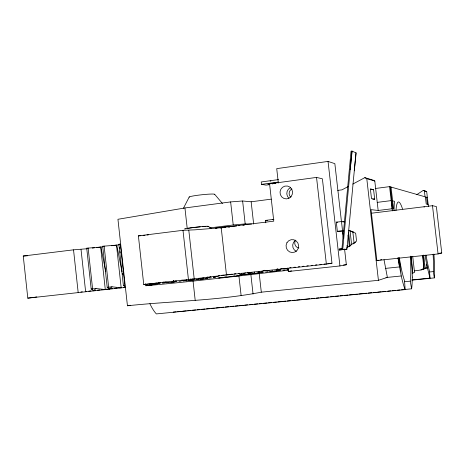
<?xml version="1.0" encoding="UTF-8"?>
<svg xmlns="http://www.w3.org/2000/svg" width="465" height="465" viewBox="0 0 465 465"><rect width="100%" height="100%" fill="white"/><g stroke="black" fill="none" stroke-linecap="round" stroke-linejoin="round"><path stroke-width="0.7" d="M420.912 269.915L423.929 269.066L423.929 264.666L422.854 255.366M351.935 151.09L342.722 249.612L339.264 250.001L339.159 249.112L341.932 248.798L351.046 151.218L351.935 151.09L356.132 152.892L354.278 170.8M352.11 151.166L350.215 169.475M343.548 249.542L346.937 249.159L355.963 152.822M241.812 273.234L241.591 274.867L245.346 272.85M239.469 275.094L258.999 272.99L259.4 271.328M264.974 270.363L272.275 271.56L276.611 271.089L277.402 268.834M183.413 208.262L189.267 196.928M96.005 288.521L93.436 290.84L91.745 288.98L91.192 289.096L86.728 248.211L100.655 247.084L105.299 289.561L96.005 288.521L91.192 289.096M107.206 287.358L107.688 287.254L109.176 289.143L111.995 286.783L121.173 287.852L116.488 245.142L102.707 246.247L107.206 287.358L111.995 286.783M159.507 282.522L157.449 283.941L152.072 284.202M346.408 248.072L356.562 241.097L355.661 233.192L348.25 230.303M349 246.764L350.784 245.537M353.162 243.904L355.545 242.271M416.762 194.661L423.313 190.336L426.69 191.597L428.41 206.489M165.11 281.988L169.853 282.604L173.904 282.168L176.113 280.726M192.905 278.907L190.54 280.372L190.255 278.954M181.769 280.186L186.442 280.814L207.361 278.558L210.68 276.605M348.332 186.453L341.99 189.842L337.7 190.406M352.772 184.088L364.822 177.653L372.918 180.06L374.796 181.036L378.167 210.471L392.117 208.744L393.547 208.942L391.03 187.052L389.577 186.634L375.644 188.453M258.714 271.583L258.999 272.99L264.312 270.252M276.32 269.677L276.611 271.089L281.604 268.619M412.246 273.269L414.559 272.438L412.751 256.75M423.772 268.747L427.393 267.817L426.347 262.463A41.833 4.656 83.4 0 1 425.115 255.099M271.182 199.154L251.158 201.787L242.62 200.985L230.64 201.915L184.936 207.965L117.941 219.282L127.439 305.772C171.963 301.018 217.277 300.745 261.307 292.183L378.423 280.308L387.386 277.39L384.003 259.685M376.115 260.621L438.071 253.948L441.75 253.007L436.373 206.559L432.491 205.704L371.413 213.214M123.405 285.603L124.853 285.446L120.313 244.084L118.871 244.259L123.405 285.603L123.806 285.504L125.091 287.428L27.801 298.152L23.25 256.017L73.528 249.833L87.403 248.711M421.586 269.799L421.197 269.892A19.675 0.57 -6.1 0 1 414.402 270.88M378.992 260.214L376.877 260.638L371.035 209.645L378.167 210.471M380.405 259.929L381.817 259.65M287.905 267.887L288.312 271.484L339.932 265.951L346.355 264.725L344.559 248.955M127.439 305.772L130.223 305.249M219.352 277.814L218.817 277.913L239.498 275.606L236.836 275.797M238.754 273.339L239.237 273.251M288.312 271.484L291.648 270.903M326.372 264.143L331.975 263.19L322.396 178.81L316.537 177.415L269.572 183.815L273.775 221.16L219.277 227.844A210.227 9.719 -6.6 0 1 194.672 229.844L182.989 230.309L138.39 235.86L143.749 284.563L200.037 278.169A210.459 3.086 -6.3 0 1 224.554 275.181L326.372 264.143L316.537 177.415M272.763 219.718L273.757 219.573M145.621 283.592L145.859 285.748C193.58 281.47 241.132 275.716 288.701 270.194M145.859 285.748L152.183 284.818L152.026 283.383M143.749 284.563L157.228 282.982M158.623 282.801L160.698 282.505M162.773 282.209L164.157 282.005M341.461 221.718L334.852 163.651L328.046 161.413L276.721 168.638L278.343 183.024M278.582 179.583L261.225 181.96L261.493 184.361L266.044 185.111L269.59 184.628M261.493 184.361L278.163 182.088M27.801 298.152L33.346 297.397M34.73 297.205L36.811 296.92M220.55 277.646L222.322 277.413M377.243 202.374L391.181 200.618L394.523 201.264L394.279 203.978A51.342 7.016 83.4 0 0 394.064 210.494M143.051 235.511L145.022 235.267M265.811 222.793L265.544 220.393L273.891 219.352M209.628 227.931L233.221 224.99L245.189 223.903L251.536 224.008M92.297 248.107L94.389 247.851M96.476 247.595L102.713 246.828M111.559 245.747L119.18 244.811M343.815 230.995L337.352 231.343L336.311 222.183L341.49 221.555L344.693 221.683M342.792 222.014L344.699 221.782M234.139 273.926L235.831 273.722M337.352 231.343L343.809 230.716M232.291 274.141L229.634 274.449M224.554 277.146L226.455 276.919M225.589 274.896L228.274 274.6M263.742 270.584L265.178 270.427M276.675 269.183L278.111 269.026M280.982 268.718L282.418 268.561M289.602 267.782L291.038 267.625M293.909 267.317L295.345 267.16M298.222 266.846L299.658 266.695M302.529 266.381L303.965 266.224M306.842 265.916L308.278 265.759M311.149 265.445L312.585 265.294M315.456 264.98L316.892 264.823M319.769 264.515L321.205 264.358M324.076 264.05L325.512 263.893M327.668 263.661L331.975 263.19M149.009 285.231L150.398 285.08M339.264 250.001L346.937 249.159M152.898 284.022L154.334 283.865M183.1 280.761L184.541 280.61M200.363 278.901L201.798 278.744M213.307 277.506L214.749 277.349M247.828 273.78L249.269 273.623M260.772 272.385L262.214 272.228M278.058 270.52L279.5 270.363M80.893 291.944L82.322 291.793M85.194 291.479L86.635 291.328M88.803 291.096L90.966 290.858M93.128 290.625L95.296 290.393M97.458 290.16L99.62 289.928M101.789 289.689L103.951 289.457M106.119 289.224L108.281 288.992M110.443 288.759L112.611 288.521M114.774 288.288L116.936 288.056M119.104 287.823L121.266 287.591M123.428 287.358L125.597 287.12M153.008 284.162L155.897 283.853M158.059 283.621L160.222 283.383M162.39 283.15L164.552 282.918M165.993 282.761L168.882 282.453M171.044 282.22L173.213 281.982M175.375 281.749L176.816 281.592M178.979 281.36L181.147 281.127M183.309 280.895L185.477 280.662M188.36 280.349L189.801 280.192M191.969 279.959L194.132 279.727M196.294 279.494L198.462 279.262M200.624 279.023L202.787 278.791M204.955 278.558L207.117 278.326M209.279 278.093L211.447 277.855M213.609 277.622L215.772 277.39M239.58 274.821L241.748 274.588M243.91 274.356L246.072 274.123M248.24 273.885L250.403 273.653M252.565 273.42L254.733 273.188M256.895 272.955L259.063 272.717M261.225 272.484L263.388 272.252M265.556 272.019L267.718 271.787M269.88 271.554L272.048 271.316M274.211 271.083L276.373 270.851M278.541 270.618L280.703 270.386M282.865 270.148L285.033 269.915M287.196 269.683L288.637 269.526M438.884 253.315L441.75 253.007M149.346 285.126L152.183 284.818M343.496 265.033L346.355 264.725M224.363 275.024L221.77 275.297M232.988 276.193L234.796 276.001M385.514 268.386L399.447 266.927L398.377 257.616M339.159 249.112L342.019 248.816M424.969 268.136L427.132 267.916L426.736 264.509M422.499 269.212L423.929 269.066L422.575 255.425M429.672 271.967L433.281 271.601A34.538 3.842 83.4 0 0 433.084 254.326M385.944 277.535L401.254 275.972A51.342 7.016 83.4 0 0 404.788 288.742L405.137 289.608L156.374 313.91L155.636 313.125A47.424 18.269 83.7 0 1 149.887 303.668M411.973 279.918L430.009 278.105L429.474 270.956A34.538 3.842 83.4 0 1 426.103 255.349M412.025 280.139L434.345 277.901A41.833 4.656 83.4 0 0 433.88 254.082M404.463 281.726L410.235 281.151A42.385 5.789 83.4 0 0 410.281 256.953M173.271 312.085L176.159 311.806M177.601 311.66L181.21 311.312M182.652 311.172L186.256 310.818M187.703 310.678L190.586 310.393M192.028 310.254L195.637 309.899M197.079 309.76L199.967 309.481M201.409 309.341L205.013 308.987M206.46 308.847L210.064 308.493M211.505 308.353L214.394 308.068M215.836 307.929L219.445 307.58M220.887 307.435L223.77 307.156M225.217 307.016L228.821 306.662M230.262 306.522L233.872 306.168M235.313 306.028L238.202 305.749M239.644 305.604L243.247 305.255M244.695 305.116L247.578 304.831M249.74 304.622L252.629 304.337M254.07 304.197L257.68 303.843M259.121 303.703L262.004 303.424M263.446 303.285L267.055 302.93M268.497 302.791L271.386 302.506M273.548 302.297L276.431 302.012M277.878 301.872L285.812 301.099M287.26 300.96L290.875 300.605M292.316 300.466L295.211 300.181M296.658 300.041L300.274 299.687M301.721 299.547L309.673 298.768M311.12 298.629L314.735 298.274M316.177 298.135L319.071 297.85M320.519 297.71L324.134 297.356M325.576 297.216L328.47 296.932M330.638 296.722L333.533 296.438M334.974 296.298L338.59 295.943M340.037 295.804L342.932 295.525M344.379 295.38L347.994 295.031M349.436 294.886L352.331 294.607M353.778 294.461L357.393 294.113M358.835 293.967L366.792 293.194M368.233 293.049L371.849 292.7M373.296 292.555L376.191 292.276M377.638 292.136L381.248 291.782M382.695 291.642L385.59 291.357M387.758 291.148L390.652 290.863M392.094 290.724L395.709 290.369M397.156 290.23L400.051 289.945M401.493 289.805L411.618 288.817A51.342 7.016 83.4 0 0 412.281 277.076M146.987 235.023L148.387 234.895M140.912 235.709L138.39 235.86M144.824 284.411L146.248 284.295M219.579 275.507L218.55 275.559M23.25 256.017L27.441 255.791M423.929 269.066L422.482 269.008M265.544 220.393L267.462 220.457M336.311 222.183L337.619 222.229M198.241 278.308L203.222 279.006L203.06 277.564M213.888 276.257L218.788 276.971M86.728 248.211L88.309 248.461M247.275 272.281L254.715 273.455L254.553 272.013M283.65 268.549L288.62 269.398M374.68 199.2L371.494 198.619L370.396 189.028L373.604 189.79L374.68 199.2A20.297 19.925 -53.8 0 1 372.715 199.13M102.707 246.247L103.207 246.345M428.178 204.455L426.219 204.019L425.394 196.893L427.37 197.456M118.871 244.259L119.29 244.369M391.03 187.052L425.057 196.794L424.365 190.813L423.313 190.336M364.822 177.653L366.786 178.682L374.796 181.036M424.365 190.813L426.69 191.597M349.046 230.297L353.743 232.128M208.093 226.31L211.773 228.472M214.661 194.265L222.456 203.525M430.009 278.105L427.393 267.817M173.474 280.814L173.904 282.168L173.741 280.738M342.478 231.262L343.217 234.819M241.3 273.449L241.591 274.867L241.428 273.432M207.082 277.157L207.361 278.558L207.239 277.157M173.619 280.755L173.904 282.168M116.75 245.107L122.033 271.909M122.307 273.321L122.586 274.734M100.911 247.055L105.735 271.606M108.903 287.742L109.176 289.143M410.235 281.151L411.618 288.817M433.281 271.601L434.345 277.901M397.906 257.715L401.254 275.972L399.208 258.174M432.491 205.704L438.071 253.948M427.399 204.28L426.585 197.236A4.685 4.604 -27.2 0 1 425.225 197.718M423.644 255.041L425.213 268.601M410.827 256.163L412.775 273.077M390.24 186.825L392.768 208.837M391.344 200.648L392.28 208.768M389.577 186.634L392.361 210.895M366.786 178.682L378.423 280.308M352.796 231.651L354.103 243.108M350.087 231.152L351.645 244.817M348.535 232.064L350.093 245.718M348.064 235.11L349.372 246.543M347.093 245.288L347.338 247.444M341.49 221.555L342.536 230.727M342.519 231.035L343.339 238.202M328.046 161.413L339.932 265.951M276.448 269.665L276.611 271.089M272.112 270.13L272.275 271.56M251.158 201.787L253.652 224.043M259.197 273.368L261.307 292.183M258.836 271.548L258.999 272.99M242.62 200.985L245.189 223.903M250.885 274.71L253.059 294.083M230.64 201.915L233.221 224.99M238.946 276.14L241.132 295.653M221.201 227.676L226.472 274.955M207.204 277.117L207.361 278.558M188.807 230.285L194.201 278.895M184.936 207.965L187.226 228.565A9.248 0.384 -6.3 0 1 189.214 228.176M193.056 281.075L195.19 300.285M182.989 230.309L188.465 279.738M186.285 279.384L186.442 280.814M119.61 247.258L119.767 248.699M120.08 251.588L120.243 253.03M104.137 246.072L108.636 287.201M88.135 248.037L92.605 288.945M81.026 249.49L85.63 291.683M73.528 249.833L78.201 292.723M405.137 289.608L404.562 280.767A42.385 5.789 83.4 0 1 399.29 257.581M412.281 277.076L412.054 266.829A51.342 7.016 83.4 0 0 411.426 256.668M373.604 189.79A12.328 12.096 -53.2 0 1 370.715 188.93M423.946 206.954A34.538 3.842 83.4 0 1 424.446 207.047M395.977 210.476A42.385 5.789 83.4 0 1 402.539 208.983M216.091 228.28A8.027 0.308 -6.3 0 1 224.153 226.972A8.027 0.308 -6.3 0 1 230.756 226.693M229.594 226.885A8.027 0.308 -6.3 0 1 228.024 227.112M225.508 227.437A8.027 0.308 -6.3 0 1 224.142 227.594M222.078 227.821A8.027 0.308 -6.3 0 1 220.119 228.013M189.168 197.195A12.869 0.959 -6.2 0 1 202.449 194.696A12.869 0.959 -6.2 0 1 214.47 194.533M189.755 228.088A9.248 0.384 -6.3 0 1 192.376 227.722M193.12 227.629A9.248 0.384 -6.3 0 1 200.217 226.862M202.252 226.693A9.248 0.384 -6.3 0 1 205.361 226.717M288.951 198.264A6.318 6.115 -79.4 0 1 290.346 187.697M296.426 251.426A6.312 6.138 85.7 0 1 295.281 240.434M229.251 227.182A9.416 0.36 -6.4 0 1 229.233 227.089M231.064 226.711A9.416 0.36 -6.4 0 1 236.702 225.949M238.545 225.734A9.416 0.36 -6.4 0 1 239.777 225.601M242.899 225.293A9.416 0.36 -6.4 0 1 244.276 225.176M185.279 229.024A11.881 0.494 -6.3 0 1 196.788 227.094A11.881 0.494 -6.3 0 1 206.983 226.682M298.873 247.99A4.917 4.784 86.5 0 1 295.688 240.126M290.846 197.247A4.917 4.76 -79.3 0 1 291.881 188.976M270.159 181.123A3.836 0.314 -6.5 0 1 270.938 181.019M274.989 183.437A3.836 0.302 -6.5 0 0 275.42 183.164L275.35 183.152A3.836 0.302 -6.5 0 0 269.287 183.698A3.836 0.302 -6.5 0 0 269.903 184.128M272.728 183.838A3.836 0.302 -6.5 0 1 272.211 183.902M286.957 242.689A6.487 6.295 85.7 0 0 292.218 252.553A6.487 6.295 85.7 0 0 297.862 242.968A6.487 6.295 85.7 0 0 286.957 242.689M291.009 196.637A6.493 6.272 -79.9 0 0 287.515 186.047A6.493 6.272 -79.9 0 0 280.349 194.579A6.493 6.272 -79.9 0 0 291.009 196.637"/></g></svg>
